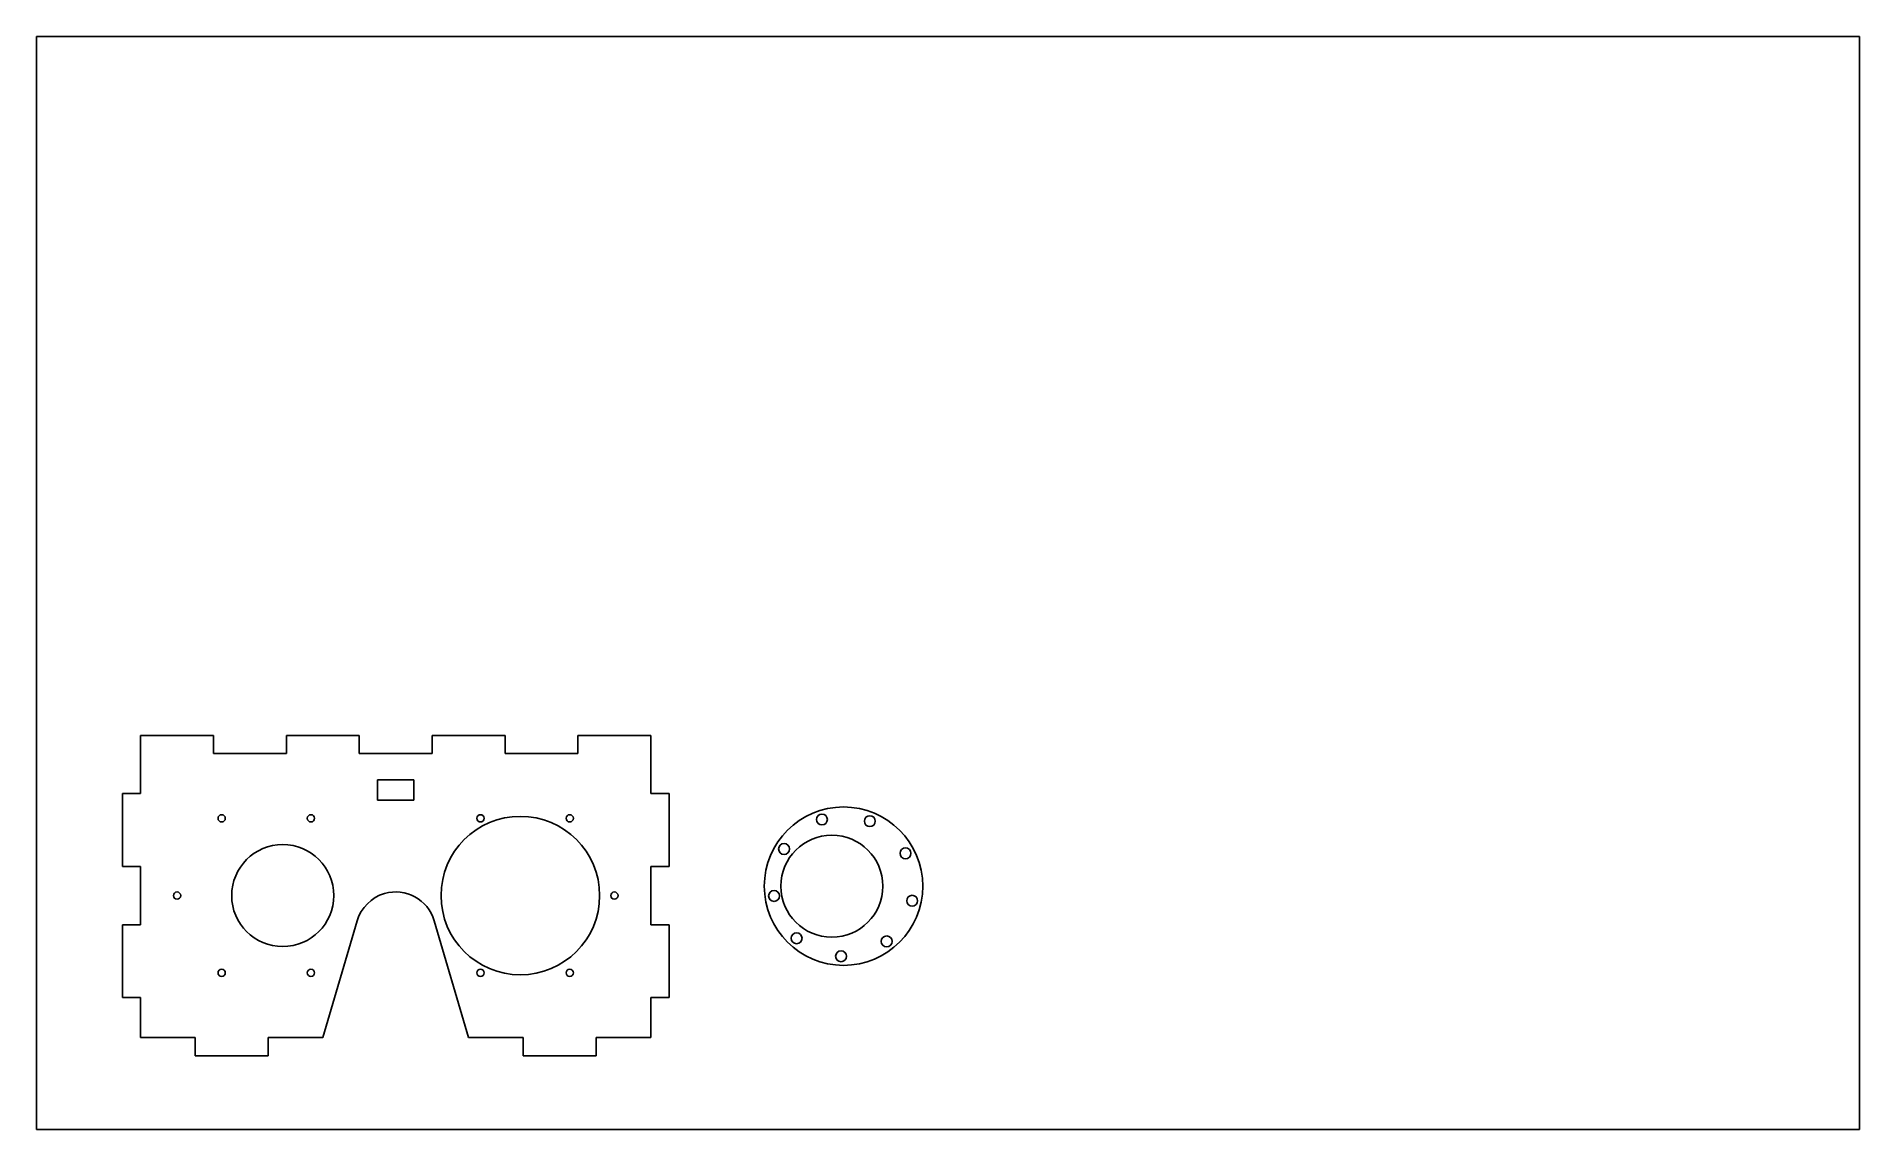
# Model space of a CAD drawing. Extents: x 0 to 500, y 20 to 320.
import ezdxf

# ---------------------------------------------------------------- set-up
doc = ezdxf.new("R2010")
doc.units = 0
doc.layers.add('Layer_1', color=7, linetype='CONTINUOUS')

msp = doc.modelspace()

# ---------------------------------------------------------------- linework, layer by layer
at = {"layer": 'Layer_1', "color": 7}
for p, q in [((0, 320.000008), (499.999972, 320.000008)), ((0, 20.00003), (0, 320.000008)), ((499.999972, 320.000008), (499.999972, 20.00003)), ((28.558965, 128.190122), (28.558965, 112.197302)), ((48.549477, 128.190122), (28.558965, 128.190122)), ((48.549477, 123.191978), (48.549477, 128.190122)), ((88.531014, 128.190122), (68.540505, 128.190122)), ((68.540505, 128.190122), (68.540505, 123.191978)), ((88.531014, 123.191978), (88.531014, 128.190122)), ((128.512551, 128.190122), (108.522039, 128.190122)), ((108.522039, 128.190122), (108.522039, 123.191978)), ((128.512551, 123.191978), (128.512551, 128.190122)), ((168.494096, 128.190122), (148.503062, 128.190122)), ((148.503062, 128.190122), (148.503062, 123.191978)), ((168.494096, 112.197302), (168.494096, 128.190122)), ((68.540505, 123.191978), (48.549477, 123.191978)), ((108.522039, 123.191978), (88.531014, 123.191978)), ((148.503062, 123.191978), (128.512551, 123.191978)), ((93.528641, 115.99552), (103.523897, 115.99552)), ((93.528641, 110.397927), (93.528641, 115.99552)), ((103.523897, 115.99552), (103.523897, 110.397927)), ((28.558965, 112.197302), (23.561336, 112.197302)), ((23.561336, 112.197302), (23.561336, 92.206788)), ((103.523897, 110.397927), (93.528641, 110.397927)), ((173.491716, 112.197302), (168.494096, 112.197302)), ((173.491716, 92.206788), (173.491716, 112.197302)), ((50.798435, 106.417809), (50.798435, 106.417809)), ((75.28738, 106.417809), (75.28738, 106.417809)), ((121.765678, 106.417809), (121.765678, 106.417809)), ((132.710745, 105.950135), (132.710745, 105.950135)), ((146.254104, 106.417809), (146.254104, 106.417809)), ((215.416279, 106.598677), (215.416279, 106.598677)), ((221.349776, 108.536025), (221.349776, 108.536025)), ((228.5695, 106.130487), (228.5695, 106.130487)), ((218.151521, 100.789727), (218.151521, 100.789727)), ((67.540563, 98.203841), (67.540563, 98.203841)), ((205.039137, 98.502011), (205.039137, 98.502011)), ((238.344606, 97.31759), (238.344606, 97.31759)), ((23.561336, 92.206788), (28.558965, 92.206788)), ((28.558965, 92.206788), (28.558965, 76.213968)), ((168.494096, 76.213968), (168.494096, 92.206788)), ((168.494096, 92.206788), (173.491716, 92.206788)), ((38.554221, 85.209802), (38.554221, 85.209802)), ((158.498829, 85.209802), (158.498829, 85.209802)), ((202.294611, 85.629929), (202.294611, 85.629929)), ((240.167761, 84.282724), (240.167761, 84.282724)), ((28.558965, 76.213968), (23.561336, 76.213968)), ((23.561336, 76.213968), (23.561336, 56.223456)), ((78.535758, 45.228262), (87.978592, 77.318809)), ((109.073944, 77.318809), (118.517298, 45.228262)), ((173.491716, 76.213968), (168.494096, 76.213968)), ((173.491716, 56.223456), (173.491716, 76.213968)), ((208.465823, 74.0048), (208.465823, 74.0048)), ((233.186261, 73.125266), (233.186261, 73.125266)), ((220.666092, 69.0666), (220.666092, 69.0666)), ((50.798435, 64.001792), (50.798435, 64.001792)), ((75.28738, 64.001792), (75.28738, 64.001792)), ((121.765678, 64.001792), (121.765678, 64.001792)), ((146.254104, 64.001792), (146.254104, 64.001792)), ((23.561336, 56.223456), (28.558965, 56.223456)), ((28.558965, 56.223456), (28.558965, 45.228262)), ((168.494096, 45.228262), (168.494096, 56.223456)), ((168.494096, 56.223456), (173.491716, 56.223456)), ((28.558965, 45.228262), (43.551849, 45.228262)), ((43.551849, 45.228262), (43.551849, 40.230634)), ((63.542874, 40.230634), (63.542874, 45.228262)), ((63.542874, 45.228262), (78.535758, 45.228262)), ((118.517298, 45.228262), (133.510178, 45.228262)), ((133.510178, 45.228262), (133.510178, 40.230634)), ((153.501209, 40.230634), (153.501209, 45.228262)), ((153.501209, 45.228262), (168.494096, 45.228262)), ((43.551849, 40.230634), (63.542874, 40.230634)), ((133.510178, 40.230634), (153.501209, 40.230634)), ((499.999972, 20.00003), (0, 20.00003))]:
    msp.add_line(p, q, dxfattribs=at)
for points in [[(49.799013, 105.41787), (49.799013, 105.9699), (50.246403, 106.417809), (50.798435, 106.417809)], [(50.798435, 104.418448), (50.246403, 104.418448), (49.799013, 104.865843), (49.799013, 105.41787)], [(50.798435, 106.417809), (51.350462, 106.417809), (51.797854, 105.9699), (51.797854, 105.41787)], [(51.797854, 105.41787), (51.797854, 104.865843), (51.350462, 104.418448), (50.798435, 104.418448)], [(74.287438, 105.41787), (74.287438, 105.9699), (74.735353, 106.417809), (75.28738, 106.417809)], [(75.28738, 104.418448), (74.735353, 104.418448), (74.287438, 104.865843), (74.287438, 105.41787)], [(75.28738, 106.417809), (75.839409, 106.417809), (76.286799, 105.9699), (76.286799, 105.41787)], [(76.286799, 105.41787), (76.286799, 104.865843), (75.839409, 104.418448), (75.28738, 104.418448)], [(110.970472, 84.210377), (110.970472, 96.21701), (120.704116, 105.950135), (132.710745, 105.950135)], [(120.766256, 105.41787), (120.766256, 105.9699), (121.213649, 106.417809), (121.765678, 106.417809)], [(121.765678, 104.418448), (121.213649, 104.418448), (120.766256, 104.865843), (120.766256, 105.41787)], [(121.765678, 106.417809), (122.317705, 106.417809), (122.765101, 105.9699), (122.765101, 105.41787)], [(122.765101, 105.41787), (122.765101, 104.865843), (122.317705, 104.418448), (121.765678, 104.418448)], [(132.710745, 105.950135), (144.717378, 105.950135), (154.450492, 96.21701), (154.450492, 84.210377)], [(145.254684, 105.41787), (145.254684, 105.9699), (145.702074, 106.417809), (146.254104, 106.417809)], [(146.254104, 104.418448), (145.702074, 104.418448), (145.254684, 104.865843), (145.254684, 105.41787)], [(146.254104, 106.417809), (146.806133, 106.417809), (147.254045, 105.9699), (147.254045, 105.41787)], [(147.254045, 105.41787), (147.254045, 104.865843), (146.806133, 104.418448), (146.254104, 104.418448)], [(221.349776, 108.536025), (209.343139, 108.536025), (199.610028, 98.8029), (199.610028, 86.796266)], [(213.916635, 105.099024), (213.916635, 105.927069), (214.588239, 106.598677), (215.416279, 106.598677)], [(215.416279, 103.599893), (214.588239, 103.599893), (213.916635, 104.270981), (213.916635, 105.099024)], [(215.416279, 106.598677), (216.244347, 106.598677), (216.915415, 105.927069), (216.915415, 105.099024)], [(216.915415, 105.099024), (216.915415, 104.270981), (216.244347, 103.599893), (215.416279, 103.599893)], [(243.09006, 86.796266), (243.09006, 98.8029), (233.356413, 108.536025), (221.349776, 108.536025)], [(227.069856, 104.631353), (227.069856, 105.459399), (227.74146, 106.130487), (228.5695, 106.130487)], [(228.5695, 106.130487), (229.39754, 106.130487), (230.068636, 105.459399), (230.068636, 104.631353)], [(204.158068, 86.796266), (204.158068, 94.524671), (210.423119, 100.789727), (218.151521, 100.789727)], [(218.151521, 100.789727), (225.879922, 100.789727), (232.144974, 94.524671), (232.144974, 86.796266)], [(228.5695, 103.13222), (227.74146, 103.13222), (227.069856, 103.803311), (227.069856, 104.631353)], [(230.068636, 104.631353), (230.068636, 103.803311), (229.39754, 103.13222), (228.5695, 103.13222)], [(53.547104, 84.210377), (53.547104, 91.938781), (59.812159, 98.203841), (67.540563, 98.203841)], [(67.540563, 98.203841), (75.26897, 98.203835), (81.534541, 91.938781), (81.534541, 84.210377)], [(203.540001, 97.002878), (203.540001, 97.830924), (204.211097, 98.502011), (205.039137, 98.502011)], [(205.039137, 95.503745), (204.211097, 95.503745), (203.540001, 96.174835), (203.540001, 97.002878)], [(205.039137, 98.502011), (205.867205, 98.502011), (206.538273, 97.830924), (206.538273, 97.002878)], [(206.538273, 97.002878), (206.538273, 96.174835), (205.867205, 95.503745), (205.039137, 95.503745)], [(236.84547, 95.81794), (236.84547, 96.64598), (237.516566, 97.31759), (238.344606, 97.31759)], [(238.344606, 94.318804), (237.516566, 94.318804), (236.84547, 94.989894), (236.84547, 95.81794)], [(238.344606, 97.31759), (239.172646, 97.31759), (239.84425, 96.64598), (239.84425, 95.81794)], [(239.84425, 95.81794), (239.84425, 94.989894), (239.172646, 94.318804), (238.344606, 94.318804)], [(37.554798, 84.210377), (37.554798, 84.762403), (38.002194, 85.209802), (38.554221, 85.209802)], [(38.554221, 85.209802), (39.106253, 85.209802), (39.553643, 84.762403), (39.553643, 84.210377)], [(95.422584, 84.762798), (101.247927, 86.476985), (107.35976, 83.144149), (109.073944, 77.318809)], [(157.498887, 84.210377), (157.498887, 84.762403), (157.946802, 85.209802), (158.498829, 85.209802)], [(158.498829, 85.209802), (159.050856, 85.209802), (159.498263, 84.762403), (159.498263, 84.210377)], [(199.610028, 86.796266), (199.610028, 74.789632), (209.343139, 65.055991), (221.349776, 65.055991)], [(200.794966, 84.130796), (200.794966, 84.958841), (201.466571, 85.629929), (202.294611, 85.629929)], [(202.294611, 85.629929), (203.122651, 85.629929), (203.793747, 84.958841), (203.793747, 84.130796)], [(218.151521, 72.802291), (210.423119, 72.802291), (204.158068, 79.067859), (204.158068, 86.796266)], [(232.144974, 86.796266), (232.144974, 79.067859), (225.879922, 72.802291), (218.151521, 72.802291)], [(221.349776, 65.055991), (233.356413, 65.055991), (243.09006, 74.789632), (243.09006, 86.796266)], [(38.554221, 83.210954), (38.002194, 83.210954), (37.554798, 83.658347), (37.554798, 84.210377)], [(39.553643, 84.210377), (39.553643, 83.658347), (39.106253, 83.210954), (38.554221, 83.210954)], [(67.540563, 70.216915), (59.812159, 70.216915), (53.547104, 76.481969), (53.547104, 84.210377)], [(81.534541, 84.210377), (81.534541, 76.481969), (75.26897, 70.216915), (67.540563, 70.216915)], [(87.978592, 77.318809), (89.033567, 80.903946), (91.837447, 83.707823), (95.422584, 84.762798)], [(132.710745, 62.470101), (120.704116, 62.470101), (110.970472, 72.203743), (110.970472, 84.210377)], [(154.450492, 84.210377), (154.45052, 72.203743), (144.717378, 62.470101), (132.710745, 62.470101)], [(158.498829, 83.210954), (157.946802, 83.210954), (157.498887, 83.658347), (157.498887, 84.210377)], [(159.498263, 84.210377), (159.498263, 83.658347), (159.050856, 83.210954), (158.498829, 83.210954)], [(202.294611, 82.631146), (201.466571, 82.631146), (200.794966, 83.302753), (200.794966, 84.130796)], [(203.793747, 84.130796), (203.793747, 83.302753), (203.122651, 82.631146), (202.294611, 82.631146)], [(238.668625, 82.783591), (238.668625, 83.611636), (239.339721, 84.282724), (240.167761, 84.282724)], [(240.167761, 81.283941), (239.339721, 81.283941), (238.668625, 81.955548), (238.668625, 82.783591)], [(240.167761, 84.282724), (240.995801, 84.282724), (241.667406, 83.611636), (241.667406, 82.783591)], [(241.667406, 82.783591), (241.667406, 81.955548), (240.995801, 81.283941), (240.167761, 81.283941)], [(206.966687, 72.505664), (206.966687, 73.33371), (207.637783, 74.0048), (208.465823, 74.0048)], [(208.465823, 71.006014), (207.637783, 71.006014), (206.966687, 71.677621), (206.966687, 72.505664)], [(208.465823, 74.0048), (209.293863, 74.0048), (209.964931, 73.33371), (209.964931, 72.505664)], [(209.964931, 72.505664), (209.964931, 71.677621), (209.293863, 71.006014), (208.465823, 71.006014)], [(231.686616, 71.626133), (231.686616, 72.454178), (232.358221, 73.125266), (233.186261, 73.125266)], [(233.186261, 70.126999), (232.358221, 70.126999), (231.686616, 70.79809), (231.686616, 71.626133)], [(233.186261, 73.125266), (234.014301, 73.125266), (234.685397, 72.454178), (234.685397, 71.626133)], [(234.685397, 71.626133), (234.685397, 70.79809), (234.014301, 70.126999), (233.186261, 70.126999)], [(219.166448, 67.56695), (219.166448, 68.394993), (219.838052, 69.0666), (220.666092, 69.0666)], [(220.666092, 66.067817), (219.838052, 66.067817), (219.166448, 66.738904), (219.166448, 67.56695)], [(220.666092, 69.0666), (221.494161, 69.066597), (222.165229, 68.394993), (222.165229, 67.56695)], [(222.165229, 67.56695), (222.165229, 66.738904), (221.494161, 66.067817), (220.666092, 66.067817)], [(49.799013, 63.002369), (49.799013, 63.554402), (50.246403, 64.001792), (50.798435, 64.001792)], [(50.798435, 62.002947), (50.246403, 62.002947), (49.799013, 62.45034), (49.799013, 63.002369)], [(50.798435, 64.001792), (51.350462, 64.001792), (51.797854, 63.554402), (51.797854, 63.002369)], [(51.797854, 63.002369), (51.797854, 62.45034), (51.350462, 62.002947), (50.798435, 62.002947)], [(74.287438, 63.002369), (74.287438, 63.554402), (74.735353, 64.001792), (75.28738, 64.001792)], [(75.28738, 62.002947), (74.735353, 62.002947), (74.287438, 62.45034), (74.287438, 63.002369)], [(75.28738, 64.001792), (75.839409, 64.001792), (76.286799, 63.554402), (76.286799, 63.002369)], [(76.286799, 63.002369), (76.286799, 62.45034), (75.839409, 62.002947), (75.28738, 62.002947)], [(120.766256, 63.002369), (120.766256, 63.554402), (121.213649, 64.001792), (121.765678, 64.001792)], [(121.765678, 62.002947), (121.213649, 62.002947), (120.766256, 62.45034), (120.766256, 63.002369)], [(121.765678, 64.001792), (122.317705, 64.001792), (122.765101, 63.554402), (122.765101, 63.002369)], [(122.765101, 63.002369), (122.765101, 62.45034), (122.317705, 62.002947), (121.765678, 62.002947)], [(145.254684, 63.002369), (145.254684, 63.554402), (145.702074, 64.001792), (146.254104, 64.001792)], [(146.254104, 62.002947), (145.702074, 62.002947), (145.254684, 62.45034), (145.254684, 63.002369)], [(146.254104, 64.001792), (146.806133, 64.001792), (147.254045, 63.554402), (147.254045, 63.002369)], [(147.254045, 63.002369), (147.254045, 62.45034), (146.806133, 62.002947), (146.254104, 62.002947)]]:
    msp.add_open_spline(points, degree=3, dxfattribs=at)

doc.saveas('drawing.dxf')
